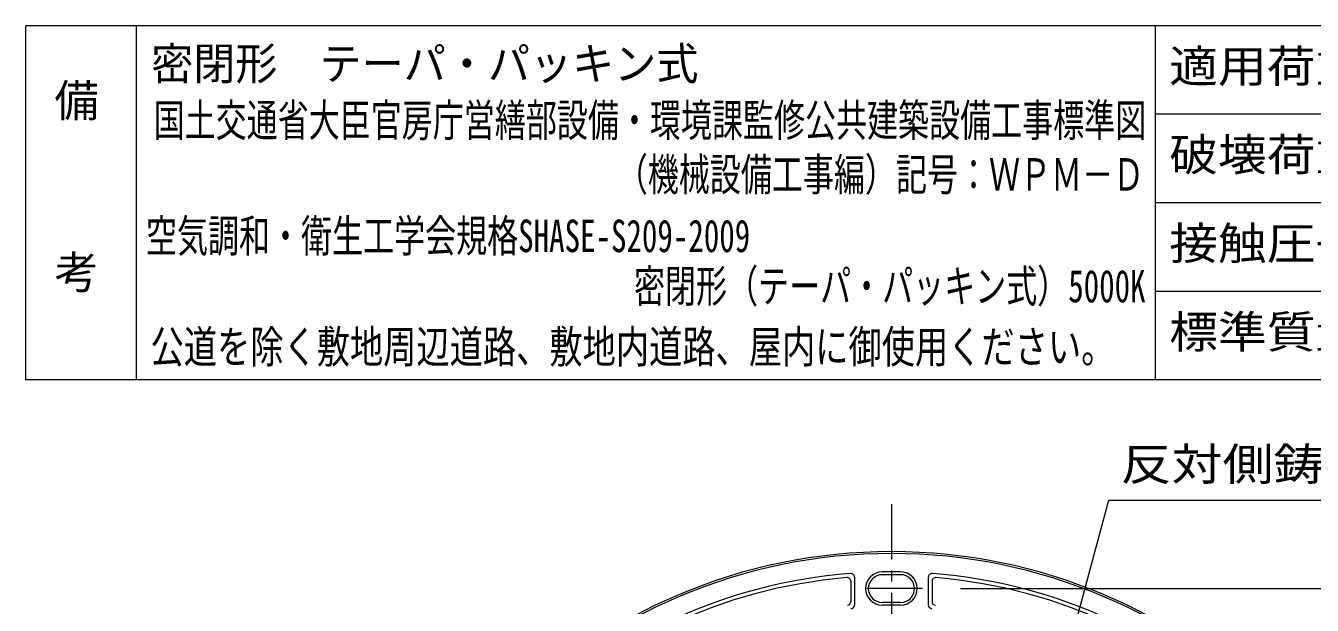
# Model space of a CAD drawing. Units: millimetres, scale not verified. Extents: x -589 to 461, y -801 to 845.
# Drawn here: x -589 to 108, y 531 to 845 of the extents above; entities that cross this region are included whole.
import ezdxf
from ezdxf.enums import TextEntityAlignment as Align

# ---------------------------------------------------------------- set-up
doc = ezdxf.new("R2010")
doc.units = ezdxf.units.MM
doc.header["$LTSCALE"] = 6
doc.linetypes.add('CHAIN1', pattern=[8, 5, -1, 1, -1])
for name, color, linetype, lineweight in [('0-1_躯体', 2, 'Continuous', 18), ('0-2_仕上', 3, 'Continuous', 18), ('0-4_その他', 7, 'Continuous', 18), ('0-5_寸法', 7, 'Continuous', 18), ('F-0_F-0ﾚｲﾔ', 7, 'Continuous', 18)]:
    doc.layers.add(name, color=color, linetype=linetype, lineweight=lineweight)
doc.layers.add('F-4_F-4ﾚｲﾔ', color=2, linetype='Continuous')
doc.layers.add('F-5_F-5ﾚｲﾔ', color=3, linetype='Continuous')
doc.styles.add('ＭＳ ゴシック', font='')
doc.styles.get('ＭＳ ゴシック').set_extended_font_data('MS Gothic')

msp = doc.modelspace()

# ---------------------------------------------------------------- linework, layer by layer
at = {"layer": '0-1_躯体'}
for p, q in [((-139.99, 545.709), (-139.99, 530.66)), ((-114.99, 548.568), (-124.99, 548.568)), ((-114.99, 547.068), (-124.99, 547.068)), ((-99.99, 545.709), (-99.99, 530.66)), ((-141.99, 543.538), (-141.99, 532.496)), ((-97.99, 543.538), (-97.99, 532.496)), ((-114.99, 532.068), (-124.99, 532.068)), ((-114.99, 530.569), (-124.99, 530.569))]:
    msp.add_line(p, q, dxfattribs=at)
for centre, radius, start, end in [((-119.99, 264.568), 295, 180, 179.99985), ((-119.99, 264.568), 294, 0, 180), ((-119.99, 264.568), 284, 94.47443, 175.52556), ((-119.99, 264.568), 282, 94.91711, 175.08289), ((-143.99, 543.538), 2, 0, 94.91718), ((-141.99, 545.709), 2, 0, 94.47426), ((-124.99, 539.569), 9, 90, 270), ((-124.99, 539.569), 7.5, 90, 270), ((-114.99, 539.569), 9, 270, 90), ((-114.99, 539.569), 7.5, 270, 90), ((-97.99, 545.709), 2, 85.52574, 180), ((-95.99, 543.538), 2, 85.08282, 180), ((-119.99, 264.568), 284, 4.47444, 85.52557), ((-119.99, 264.568), 282, 4.91711, 85.08289), ((-143.99, 532.496), 2, 275.1181, 0), ((-141.99, 530.66), 2, 274.72633, 0), ((-97.99, 530.66), 2, 180, 265.27367), ((-95.99, 532.496), 2, 180, 264.8819)]:
    msp.add_arc(centre, radius, start, end, dxfattribs=at)
at = {"layer": '0-2_仕上', "linetype": 'CHAIN1'}
for p, q in [((-119.99, 585.306), (-119.99, -41.246)), ((-103.22, 539.569), (-136.76, 539.569))]:
    msp.add_line(p, q, dxfattribs=at)
at = {"layer": '0-4_その他'}
msp.add_line((-82.471, 539.569), (268.245, 539.569), dxfattribs=at)
at = {"layer": '0-5_寸法'}
for p, q in [((-31.59, 477.985), (-2.269, 587.411)), ((-2.269, 587.411), (336.865, 587.411))]:
    msp.add_line(p, q, dxfattribs=at)
at = {"layer": 'F-0_F-0ﾚｲﾔ'}
for p, q in [((461.027, 844.622), (-588.973, 844.622)), ((-588.973, 652.622), (-588.973, 844.622)), ((-528.973, 652.622), (-528.973, 844.622)), ((23.027, 652.622), (23.027, 844.622)), ((461.027, 796.622), (23.027, 796.622)), ((461.027, 748.622), (23.027, 748.622)), ((461.027, 700.622), (23.027, 700.622)), ((461.027, 652.622), (-588.973, 652.622))]:
    msp.add_line(p, q, dxfattribs=at)

# ---------------------------------------------------------------- texts
at = {"layer": '0-5_寸法', "color": 2, "style": 'ＭＳ ゴシック', "width": 1.15}
msp.add_text('反対側鋳出は ＫＡＮＥＳＯ', height=17.6, dxfattribs=at).set_placement((4.198, 592.912), align=Align.BOTTOM_LEFT)
at = {"layer": 'F-4_F-4ﾚｲﾔ', "color": 4, "style": 'ＭＳ ゴシック'}
for s, width, p in [('密閉形\u3000テーパ・パッキン式', 0.95, (-521.019, 810.011)), ('公道を除く敷地周辺道路、敷地内道路、屋内に御使用ください。', 0.75, (-521.334, 656.532))]:
    msp.add_text(s, height=17.6, dxfattribs=dict(at, width=width)).set_placement(p, align=Align.BOTTOM_LEFT)
at = {"layer": 'F-4_F-4ﾚｲﾔ', "style": 'ＭＳ ゴシック', "width": 1.1}
for s, p in [('適用荷重', (30.527, 808.622)), ('破壊荷重', (30.527, 760.622)), ('接触圧子', (30.527, 712.622)), ('標準質量', (30.527, 664.622))]:
    msp.add_text(s, height=17.6, dxfattribs=at).set_placement(p, align=Align.BOTTOM_LEFT)
at = {"layer": 'F-4_F-4ﾚｲﾔ', "style": 'ＭＳ ゴシック'}
for s, p in [('備', (-573.419, 789.998)), ('考', (-573.419, 696.851))]:
    msp.add_text(s, height=17.6, dxfattribs=at).set_placement(p, align=Align.BOTTOM_LEFT)
at = {"layer": 'F-4_F-4ﾚｲﾔ', "color": 3, "style": 'ＭＳ ゴシック', "width": 0.7}
for s, p in [('国土交通省大臣官房庁営繕部設備・環境課監修公共建築設備工事標準図', (-519.68, 779.327)), ('（機械設備工事編）記号：ＷＰＭ－Ｄ', (-268.751, 749.935))]:
    msp.add_text(s, height=17.6, dxfattribs=at).set_placement(p, align=Align.BOTTOM_LEFT)
at = {"layer": 'F-5_F-5ﾚｲﾔ', "style": 'ＭＳ ゴシック', "width": 0.7}
for s, p in [('空気調和・衛生工学会規格SHASE-S209-2009', (-523.839, 716.653)), ('密閉形（テーパ・パッキン式）5000K', (-259.456, 689.422))]:
    msp.add_text(s, height=17.6, dxfattribs=at).set_placement(p, align=Align.BOTTOM_LEFT)

doc.saveas('drawing.dxf')
